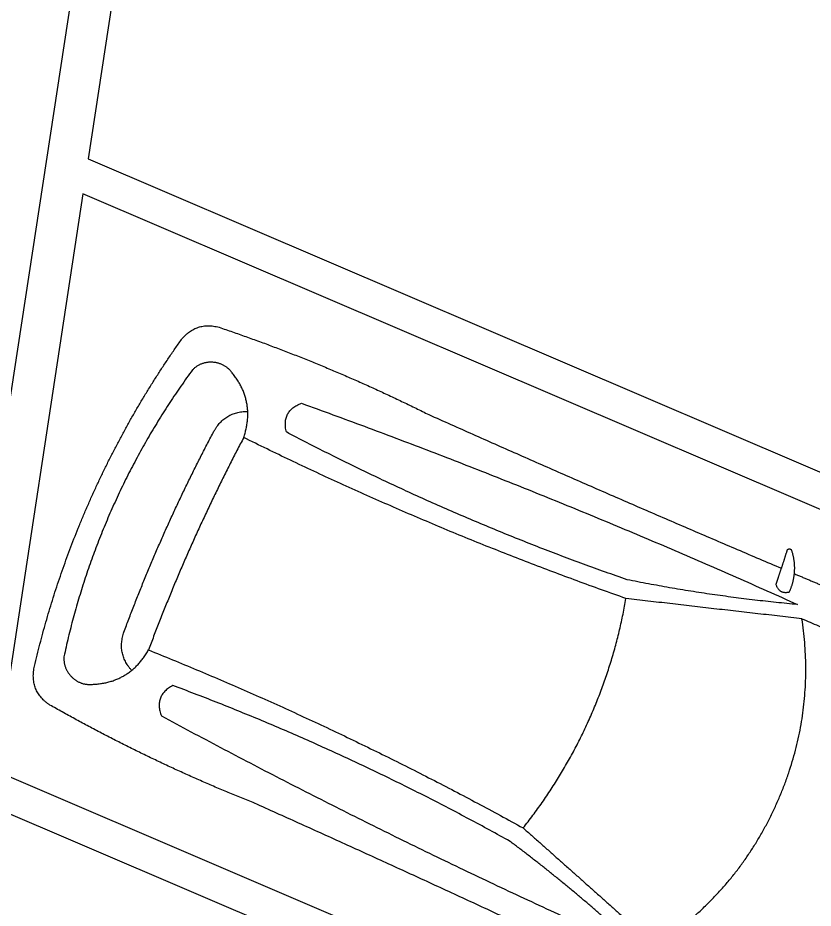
# Model space of a CAD drawing. Header units: metres. Extents: x -17 to 580, y -130 to 19.
# Drawn here: x 132.526 to 135.624, y -32.214 to -28.745 of the extents above; entities that cross this region are included whole.
import ezdxf

# ---------------------------------------------------------------- set-up
doc = ezdxf.new("R2010")
doc.units = ezdxf.units.M
doc.linetypes.add('Thin Grey Page Lines', pattern=[0])
doc.layers.add('Furniture', color=7, linetype='Continuous', true_color=0x7a8bf7)
doc.layers.add('Imported blocks', color=7, linetype='Continuous', true_color=0x7a8bf7)

# ---------------------------------------------------------------- blocks, each defined once
blk = doc.blocks.new('Single row parking B')
at = {"layer": 'Imported blocks', "linetype": 'Thin Grey Page Lines'}
for points in [[(-4.3371, -2.604), (5.6837, -2.604), (4.3371, 2.6039), (4.1332, 2.6039), (4.1332, 2.4441), (4.2411, 2.4441), (5.505, -2.4443), (3.0428, -2.4443), (1.7789, 2.4441), (1.9564, 2.4441), (1.9564, 2.604), (1.4864, 2.6039), (1.4864, 2.4441), (1.6415, 2.4441), (2.9054, -2.4443), (0.6315, -2.4443), (-0.6324, 2.4441)], [(-0.7698, 2.4441), (0.4941, -2.4443), (-1.8298, -2.4443)]]:
    blk.add_lwpolyline(points, dxfattribs=at)
at = {"layer": 'Imported blocks'}
for points in [[(1.6913, 0.5741), (1.5484, 1.1157), (1.3705, 1.6468)], [(1.8603, 0.5174), (1.8308, 0.6331), (1.8017, 0.7489)], [(0.9639, 0.5855), (1.3295, 0.6865), (1.6913, 0.5741)], [(0.3456, 0.2023), (0.5984, 0.4845), (0.9639, 0.5855)], [(1.6913, 0.5741), (1.6775, 0.2295), (1.6657, -0.1151)], [(1.7433, 0.5486), (1.7226, 0.2139), (1.7386, -0.121)], [(2.2267, -1.4792), (2.0246, -0.4559), (1.7433, 0.5486)], [(1.7856, 0.5091), (1.7705, 0.4719), (1.8083, 0.4544)], [(1.8603, 0.5174), (1.8222, 0.5196), (1.7856, 0.5091)], [(1.9479, 0.494), (1.9065, 0.5148), (1.8603, 0.5174)], [(1.9527, 0.4847), (1.9537, 0.4911), (1.9479, 0.494)], [(1.8083, 0.4544), (1.8408, 0.4604), (1.8734, 0.4658)], [(1.8734, 0.4658), (1.9092, 0.4719), (1.9452, 0.4773)], [(2.2579, -0.9824), (2.0587, -0.2601), (1.8734, 0.4658)], [(1.9452, 0.4773), (1.9516, 0.4782), (1.9527, 0.4847)], [(0.7214, -0.376), (0.5343, -0.0863), (0.3456, 0.2023)], [(0.3141, 0.1537), (0.5037, -0.1229), (0.662, -0.4185)], [(0.9404, -1.8347), (0.5885, -0.8527), (0.3141, 0.1537)], [(0.2449, 0.0159), (0.4586, -0.7023), (0.6586, -1.4243)], [(1.1771, -0.1859), (1.4168, -0.1197), (1.6657, -0.1151)], [(1.6657, -0.1151), (1.8153, -0.9105), (2.0608, -1.6816)], [(1.7386, -0.121), (1.8695, -0.8348), (2.1072, -1.5204)], [(0.7214, -0.376), (0.9374, -0.2521), (1.1771, -0.1859)], [(1.1867, -1.9231), (1.0015, -1.1354), (0.7214, -0.376)], [(0.662, -0.4185), (0.916, -1.0982), (1.0641, -1.8086)], [(2.4709, -1.8412), (2.3941, -1.4044), (2.2579, -0.9824)], [(0.6586, -1.4243), (0.7583, -1.8564), (0.9167, -2.2706)], [(2.1072, -1.5204), (2.1853, -1.5529), (2.2267, -1.4792)], [(2.0608, -1.6816), (1.8464, -1.756), (1.6276, -1.8165)], [(2.0608, -1.6816), (2.2052, -1.6559), (2.3033, -1.7644)], [(2.0678, -1.7997), (2.1495, -1.7693), (2.1637, -1.6836)], [(2.3033, -1.7644), (2.3361, -1.7977), (2.3324, -1.8442)], [(1.6584, -1.9278), (1.8652, -1.8706), (2.0678, -1.7997)], [(1.0641, -1.8086), (1.0138, -1.8766), (0.9404, -1.8347)], [(1.6276, -1.8165), (1.4089, -1.8769), (1.1867, -1.9231)], [(2.3324, -1.8442), (2.3287, -1.8908), (2.291, -1.9186)], [(2.4021, -1.9787), (2.481, -1.932), (2.4709, -1.8412)], [(1.0211, -2.1187), (1.0496, -1.9752), (1.1867, -1.9231)], [(1.2414, -2.0281), (1.4516, -1.9849), (1.6584, -1.9278)], [(2.291, -1.9186), (2.0166, -2.0619), (1.7182, -2.1444)], [(1.0994, -1.9776), (1.1556, -2.044), (1.2414, -2.0281)], [(1.7426, -2.2324), (2.0848, -2.1378), (2.4021, -1.9787)], [(1.0371, -2.2021), (1.0101, -2.1641), (1.0211, -2.1187)], [(1.7182, -2.1444), (1.4199, -2.2268), (1.1108, -2.2447)], [(1.1108, -2.2447), (1.0642, -2.2402), (1.0371, -2.2021)], [(1.0464, -2.3533), (1.4004, -2.3269), (1.7426, -2.2324)], [(0.9167, -2.2706), (0.9547, -2.3537), (1.0464, -2.3533)]]:
    blk.add_open_spline(points, degree=2, dxfattribs=at)

msp = doc.modelspace()

# ---------------------------------------------------------------- block references
at = {"layer": 'Furniture', "xscale": -1.000000000000001, "rotation": 261.3175584362709}
msp.add_blockref('Single row parking B', (134.7574591, -32.6716842), dxfattribs=at)

doc.saveas('drawing.dxf')
